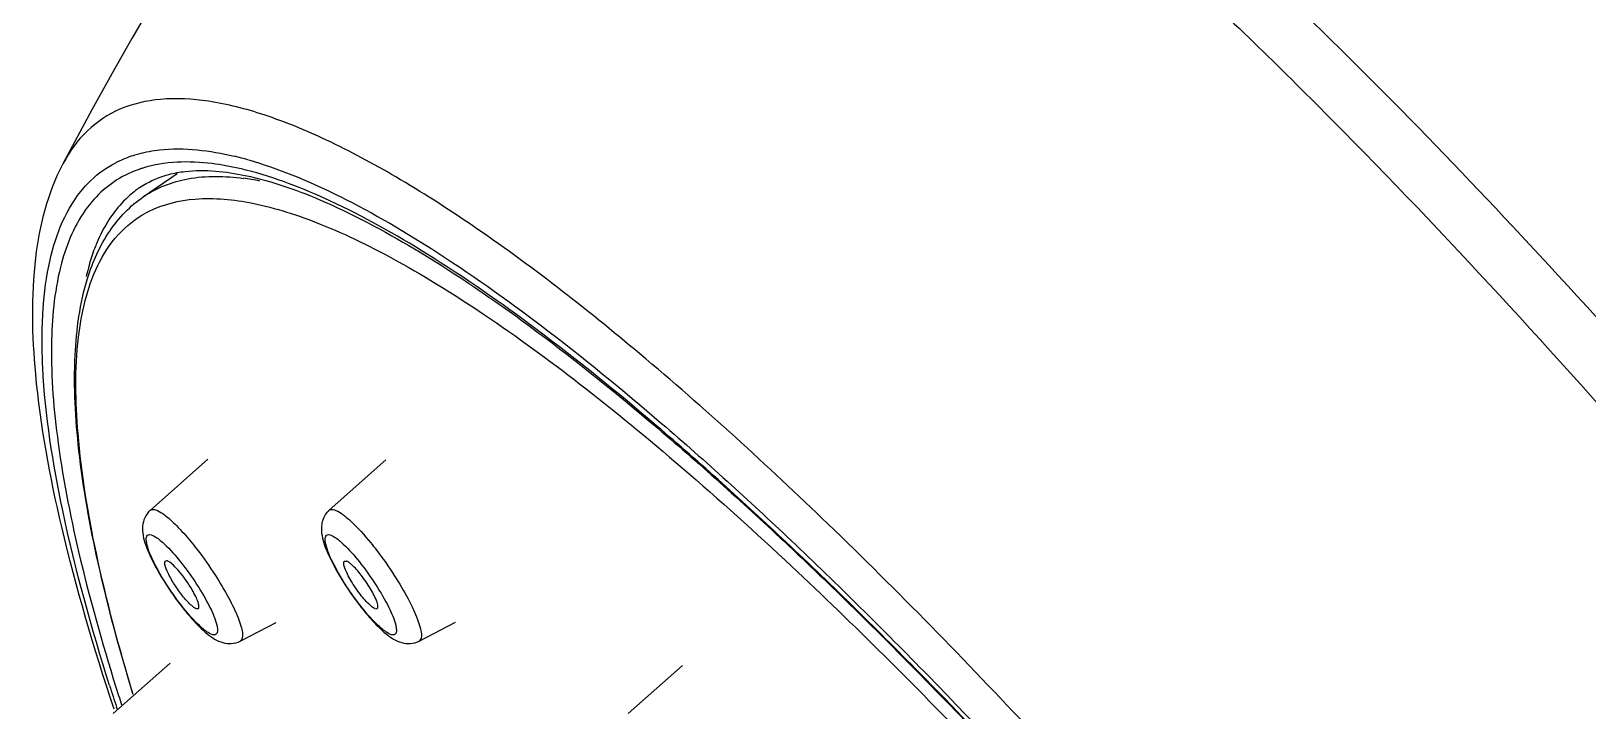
# Model space of a CAD drawing. Extents: x 11391 to 14551, y -233 to 2082.
# Drawn here: x 13432.77 to 13456.99, y 929.86 to 940.44 of the extents above; entities that cross this region are included whole.
import ezdxf

# ---------------------------------------------------------------- set-up
doc = ezdxf.new("R2010")
doc.units = 0
doc.header["$LTSCALE"] = 10
doc.header["$MEASUREMENT"] = 0
doc.layers.get('0').update_dxf_attribs({"linetype": 'CONTINUOUS'})

msp = doc.modelspace()

# ---------------------------------------------------------------- linework, layer by layer
at = {"color": 7, "linetype": 'Continuous'}
for p, q in [((13433.262, 938.373), (13433.262, 938.372)), ((13434.517, 937.865), (13435.039, 938.224)), ((13435.517, 933.78), (13434.619, 932.982)), ((13437.404, 932.983), (13438.285, 933.767)), ((13434.857, 932.193), (13434.856, 932.192)), ((13437.641, 932.194), (13437.678, 932.192)), ((13435.37, 931.455), (13435.365, 931.452)), ((13436.019, 930.948), (13436.582, 931.239)), ((13438.114, 931.455), (13438.148, 931.452)), ((13438.802, 930.948), (13439.372, 931.243)), ((13434.044, 929.819), (13434.929, 930.606)), ((13442.058, 929.819), (13442.899, 930.567)), ((13434.059, 929.889), (13434.049, 929.92))]:
    msp.add_line(p, q, dxfattribs=at)
at = {"color": 9, "linetype": 'Continuous'}
for p, q in [((13434.587, 937.629), (13434.596, 937.634)), ((13433.629, 936.641), (13433.625, 936.624)), ((13436.031, 930.957), (13436.019, 930.948)), ((13434.11, 929.883), (13434.098, 929.917))]:
    msp.add_line(p, q, dxfattribs=at)
at = {"color": 7, "linetype": 'Continuous'}
for centre, radius, start, end in [((13433.427, 891.854), 56.797, 15.2875, 81.3886), ((13484.261, 911.602), 57.599, 142.16714, 152.30288), ((13438.876, 934.41), 4.768, 212.8006, 216.1477), ((13441.659, 934.41), 4.768, 212.8006, 216.1477), ((13438.759, 934.324), 4.623, 216.137, 216.9614), ((13441.542, 934.324), 4.623, 216.137, 216.9614)]:
    msp.add_arc(centre, radius, start, end, dxfattribs=at)
at = {"color": 9, "linetype": 'Continuous'}
for centre, radius, start, end in [((13434.864, 936.887), 1.696, 115.9263, 117.4252), ((13435.026, 936.629), 1.758, 108.9203, 115.1699), ((13435.055, 936.549), 1.843, 107.3812, 108.9499), ((13434.667, 933.225), 5.417, 74.0981, 76.5779), ((13434.88, 933.376), 5.054, 75.909, 77.1029), ((13435, 936.689), 1.693, 115.2058, 116.7911), ((13435.532, 934.143), 4.043, 78.7093, 82.3208), ((13435.378, 936.664), 1.628, 124.4857, 127.2354), ((13435.336, 936.17), 1.64, 117.1773, 118.6928), ((13437.146, 935.817), 3.612, 164.3018, 166.8205), ((13470.918, 941.974), 38.744, 197.602, 198.131), ((13470.228, 941.56), 37.874, 197.6087, 197.8394)]:
    msp.add_arc(centre, radius, start, end, dxfattribs=at)
for points, knots in [([(13441.932, 948.011), (13442.345, 947.949), (13443.246, 947.685), (13444.644, 947.023), (13446.214, 946.061), (13447.943, 944.805), (13449.818, 943.265), (13452.611, 940.738), (13456.316, 936.958), (13460.875, 931.752), (13465.557, 925.877), (13470.191, 919.542), (13473.16, 915.131), (13474.606, 912.887)], [0, 0, 0, 0, 0.025797, 0.057454, 0.095279, 0.139279, 0.189273, 0.244959, 0.371733, 0.515653, 0.671935, 0.835248, 1, 1, 1, 1]), ([(13439.318, 947.414), (13439.456, 947.494), (13439.765, 947.623), (13440.283, 947.708), (13440.862, 947.691), (13441.767, 947.524), (13443.051, 947.035), (13444.724, 946.104), (13446.604, 944.804), (13448.67, 943.144), (13450.901, 941.143), (13454.194, 937.917), (13458.505, 933.192), (13463.719, 926.813), (13468.924, 919.799), (13472.258, 914.871), (13473.88, 912.353)], [0, 0, 0, 0, 0.009456, 0.019614, 0.030898, 0.043615, 0.074036, 0.11174, 0.156896, 0.209337, 0.268692, 0.334441, 0.48249, 0.647493, 0.822493, 1, 1, 1, 1]), ([(13451.667, 925.812), (13450.581, 927.079), (13448.468, 929.451), (13445.331, 932.667), (13442.433, 935.314), (13440.16, 937.09), (13438.5, 938.157), (13437.424, 938.737), (13436.449, 939.141), (13435.578, 939.368), (13434.811, 939.414), (13434.147, 939.265), (13433.608, 938.909), (13433.362, 938.563), (13433.262, 938.373)], [0, 0, 0, 0, 0.208858, 0.397466, 0.562068, 0.699724, 0.757874, 0.808779, 0.852571, 0.889653, 0.920894, 0.947914, 0.973261, 1, 1, 1, 1]), ([(13434.123, 938.413), (13434.199, 938.45), (13434.304, 938.492), (13434.413, 938.524), (13434.441, 938.532)], [0, 0, 0, 0, 0.745368, 1, 1, 1, 1]), ([(13434.441, 938.532), (13434.548, 938.56), (13435.04, 938.649), (13435.548, 938.584), (13435.925, 938.495)], [0, 0, 0, 0, 0.221905, 1, 1, 1, 1]), ([(13433.588, 938.002), (13433.623, 938.042), (13433.768, 938.195), (13433.943, 938.321), (13434.083, 938.393)], [0, 0, 0, 0, 0.253861, 1, 1, 1, 1]), ([(13436.008, 938.302), (13435.868, 938.334), (13435.373, 938.426), (13434.848, 938.416), (13434.504, 938.308)], [0, 0, 0, 0, 0.284357, 1, 1, 1, 1]), ([(13451.21, 925.41), (13449.742, 927.113), (13447.557, 929.521), (13444.599, 932.436), (13442.593, 934.248), (13440.734, 935.753), (13439.042, 936.935), (13437.535, 937.785), (13436.56, 938.165), (13436.11, 938.278)], [0, 0, 0, 0, 0.336751, 0.486483, 0.621756, 0.741365, 0.844421, 0.930521, 1, 1, 1, 1]), ([(13436.152, 938.435), (13436.608, 938.305), (13437.592, 937.897), (13439.111, 937.015), (13440.809, 935.808), (13442.669, 934.286), (13444.672, 932.464), (13447.616, 929.549), (13449.791, 927.146), (13451.252, 925.448)], [0, 0, 0, 0, 0.07085, 0.158031, 0.261757, 0.381583, 0.516622, 0.665691, 1, 1, 1, 1]), ([(13434.236, 938.2), (13434.114, 938.138), (13433.879, 937.98), (13433.477, 937.526), (13433.303, 937.081), (13433.225, 936.769)], [0, 0, 0, 0, 0.229171, 0.464654, 1, 1, 1, 1]), ([(13434.517, 937.865), (13434.721, 938.005), (13435.241, 938.202), (13435.786, 938.187), (13436.073, 938.149)], [0, 0, 0, 0, 0.461369, 1, 1, 1, 1]), ([(13432.949, 935.205), (13432.935, 935.506), (13432.933, 936.07), (13433.055, 937.033), (13433.316, 937.69), (13433.588, 938.002)], [0, 0, 0, 0, 0.309706, 0.575839, 1, 1, 1, 1]), ([(13434.393, 937.96), (13434.362, 937.936), (13434.241, 937.837), (13434.134, 937.72), (13434.062, 937.626)], [0, 0, 0, 0, 0.246239, 1, 1, 1, 1]), ([(13434.596, 937.634), (13434.819, 937.747), (13435.369, 937.878), (13436.289, 937.782), (13437.351, 937.435), (13438.556, 936.839), (13439.9, 935.999), (13441.373, 934.919), (13442.964, 933.608), (13444.041, 932.634), (13444.598, 932.112)], [0, 0, 0, 0, 0.063233, 0.138754, 0.231768, 0.344666, 0.478262, 0.632483, 0.806727, 1, 1, 1, 1]), ([(13434.062, 937.626), (13434.035, 937.59), (13433.926, 937.435), (13433.839, 937.264), (13433.784, 937.131)], [0, 0, 0, 0, 0.239629, 1, 1, 1, 1]), ([(13433.803, 936.792), (13433.887, 936.965), (13434.092, 937.285), (13434.391, 937.522), (13434.549, 937.609)], [0, 0, 0, 0, 0.517278, 1, 1, 1, 1]), ([(13433.784, 937.131), (13433.773, 937.104), (13433.729, 936.994), (13433.693, 936.881), (13433.669, 936.795)], [0, 0, 0, 0, 0.242545, 1, 1, 1, 1]), ([(13433.225, 936.769), (13433.126, 936.374), (13433.043, 935.451), (13433.171, 933.917), (13433.536, 932.093), (13433.908, 930.796), (13434.128, 930.102)], [0, 0, 0, 0, 0.179676, 0.404998, 0.678514, 1, 1, 1, 1]), ([(13434.355, 930.117), (13434.135, 930.842), (13433.776, 932.181), (13433.468, 934.046), (13433.438, 935.562), (13433.636, 936.445), (13433.803, 936.792)], [0, 0, 0, 0, 0.333734, 0.610248, 0.830327, 1, 1, 1, 1]), ([(13433.989, 930.257), (13433.705, 931.152), (13433.252, 932.781), (13432.986, 934.457), (13432.949, 935.205)], [0, 0, 0, 0, 0.556031, 1, 1, 1, 1]), ([(13434.62, 932.983), (13434.625, 932.987), (13434.65, 933.002), (13434.682, 932.997), (13434.703, 932.991)], [0, 0, 0, 0, 0.213804, 1, 1, 1, 1]), ([(13434.703, 932.991), (13434.713, 932.987), (13434.762, 932.968), (13434.806, 932.938), (13434.84, 932.913)], [0, 0, 0, 0, 0.201725, 1, 1, 1, 1]), ([(13437.404, 932.983), (13437.409, 932.988), (13437.442, 933.006), (13437.483, 932.993), (13437.51, 932.982)], [0, 0, 0, 0, 0.201377, 1, 1, 1, 1]), ([(13437.51, 932.982), (13437.547, 932.966), (13437.63, 932.912), (13437.816, 932.752), (13437.952, 932.597), (13438.047, 932.482)], [0, 0, 0, 0, 0.166105, 0.39396, 1, 1, 1, 1]), ([(13434.84, 932.913), (13434.907, 932.863), (13435.049, 932.73), (13435.178, 932.586), (13435.247, 932.502)], [0, 0, 0, 0, 0.43786, 1, 1, 1, 1]), ([(13434.568, 932.455), (13434.564, 932.475), (13434.557, 932.512), (13434.558, 932.561), (13434.576, 932.597), (13434.599, 932.604), (13434.609, 932.604)], [0, 0, 0, 0, 0.365131, 0.631135, 0.820486, 1, 1, 1, 1]), ([(13434.878, 931.823), (13434.805, 931.938), (13434.687, 932.141), (13434.591, 932.358), (13434.568, 932.455)], [0, 0, 0, 0, 0.578747, 1, 1, 1, 1]), ([(13434.609, 932.604), (13434.644, 932.604), (13434.73, 932.556), (13434.799, 932.498), (13434.841, 932.458)], [0, 0, 0, 0, 0.371634, 1, 1, 1, 1]), ([(13434.841, 932.458), (13434.932, 932.372), (13435.11, 932.167), (13435.268, 931.946), (13435.348, 931.823)], [0, 0, 0, 0, 0.460312, 1, 1, 1, 1]), ([(13435.247, 932.502), (13435.281, 932.461), (13435.418, 932.289), (13435.544, 932.109), (13435.635, 931.969)], [0, 0, 0, 0, 0.241375, 1, 1, 1, 1]), ([(13437.352, 932.455), (13437.347, 932.475), (13437.34, 932.512), (13437.341, 932.561), (13437.359, 932.597), (13437.382, 932.604), (13437.393, 932.604)], [0, 0, 0, 0, 0.365131, 0.631135, 0.820486, 1, 1, 1, 1]), ([(13437.661, 931.823), (13437.588, 931.938), (13437.47, 932.141), (13437.374, 932.358), (13437.352, 932.455)], [0, 0, 0, 0, 0.578747, 1, 1, 1, 1]), ([(13437.393, 932.604), (13437.427, 932.604), (13437.513, 932.556), (13437.582, 932.498), (13437.624, 932.458)], [0, 0, 0, 0, 0.371634, 1, 1, 1, 1]), ([(13437.624, 932.458), (13437.715, 932.372), (13437.894, 932.167), (13438.052, 931.946), (13438.131, 931.823)], [0, 0, 0, 0, 0.460312, 1, 1, 1, 1]), ([(13438.047, 932.482), (13438.079, 932.442), (13438.21, 932.277), (13438.331, 932.104), (13438.418, 931.969)], [0, 0, 0, 0, 0.242369, 1, 1, 1, 1]), ([(13435.635, 931.969), (13435.708, 931.855), (13435.836, 931.64), (13435.966, 931.374), (13436.031, 931.192), (13436.055, 931.089), (13436.059, 931.012), (13436.044, 930.969), (13436.031, 930.957)], [0, 0, 0, 0, 0.365901, 0.671933, 0.791959, 0.886113, 0.953965, 1, 1, 1, 1]), ([(13438.418, 931.969), (13438.494, 931.85), (13438.599, 931.675), (13438.715, 931.444), (13438.778, 931.296), (13438.82, 931.167), (13438.845, 931.059), (13438.836, 930.966), (13438.802, 930.948)], [0, 0, 0, 0, 0.376851, 0.543135, 0.687782, 0.80686, 0.89777, 1, 1, 1, 1]), ([(13444.598, 932.112), (13445.571, 931.201), (13447.563, 929.213), (13449.461, 927.136), (13450.439, 926.025)], [0, 0, 0, 0, 0.473737, 1, 1, 1, 1]), ([(13435.385, 931.189), (13435.294, 931.274), (13435.116, 931.48), (13434.958, 931.7), (13434.878, 931.823)], [0, 0, 0, 0, 0.460287, 1, 1, 1, 1]), ([(13435.348, 931.823), (13435.421, 931.709), (13435.538, 931.507), (13435.635, 931.29), (13435.657, 931.194)], [0, 0, 0, 0, 0.578288, 1, 1, 1, 1]), ([(13438.169, 931.189), (13438.078, 931.274), (13437.899, 931.48), (13437.741, 931.7), (13437.661, 931.823)], [0, 0, 0, 0, 0.460287, 1, 1, 1, 1]), ([(13438.131, 931.823), (13438.204, 931.709), (13438.322, 931.507), (13438.418, 931.29), (13438.44, 931.194)], [0, 0, 0, 0, 0.578288, 1, 1, 1, 1]), ([(13435.617, 931.043), (13435.583, 931.042), (13435.496, 931.091), (13435.428, 931.149), (13435.385, 931.189)], [0, 0, 0, 0, 0.370657, 1, 1, 1, 1]), ([(13435.657, 931.194), (13435.662, 931.173), (13435.669, 931.136), (13435.668, 931.087), (13435.651, 931.051), (13435.628, 931.043), (13435.617, 931.043)], [0, 0, 0, 0, 0.365536, 0.632271, 0.821918, 1, 1, 1, 1]), ([(13438.401, 931.043), (13438.366, 931.042), (13438.28, 931.091), (13438.211, 931.149), (13438.169, 931.189)], [0, 0, 0, 0, 0.370657, 1, 1, 1, 1]), ([(13438.44, 931.194), (13438.445, 931.173), (13438.452, 931.136), (13438.451, 931.087), (13438.434, 931.051), (13438.411, 931.043), (13438.401, 931.043)], [0, 0, 0, 0, 0.365536, 0.632271, 0.821918, 1, 1, 1, 1])]:
    msp.add_open_spline(points, degree=3, knots=knots, dxfattribs=at)
at = {"color": 7, "linetype": 'Continuous'}
for points, knots in [([(13432.839, 935.102), (13432.784, 935.704), (13432.754, 936.818), (13433.027, 937.924), (13433.262, 938.372)], [0, 0, 0, 0, 0.54411, 1, 1, 1, 1]), ([(13434.912, 938.21), (13434.995, 938.232), (13435.388, 938.301), (13435.794, 938.258), (13436.099, 938.194)], [0, 0, 0, 0, 0.215633, 1, 1, 1, 1]), ([(13434.456, 938.006), (13434.49, 938.028), (13434.632, 938.117), (13434.79, 938.178), (13434.912, 938.21)], [0, 0, 0, 0, 0.241533, 1, 1, 1, 1]), ([(13436.099, 938.194), (13436.527, 938.105), (13437.47, 937.764), (13438.943, 936.961), (13440.623, 935.809), (13442.485, 934.319), (13444.506, 932.507), (13447.5, 929.568), (13449.712, 927.133), (13451.2, 925.408)], [0, 0, 0, 0, 0.065562, 0.149211, 0.251204, 0.370773, 0.506885, 0.658224, 1, 1, 1, 1]), ([(13433.645, 936.589), (13433.726, 936.849), (13433.938, 937.335), (13434.31, 937.723), (13434.517, 937.865)], [0, 0, 0, 0, 0.519903, 1, 1, 1, 1]), ([(13434.345, 930.145), (13434.143, 930.811), (13433.806, 932.056), (13433.489, 933.813), (13433.406, 935.304), (13433.526, 936.204), (13433.645, 936.589)], [0, 0, 0, 0, 0.318429, 0.589636, 0.815459, 1, 1, 1, 1]), ([(13434.049, 929.92), (13433.742, 930.843), (13433.238, 932.549), (13432.912, 934.302), (13432.839, 935.102)], [0, 0, 0, 0, 0.5477, 1, 1, 1, 1]), ([(13434.62, 932.983), (13434.585, 932.951), (13434.529, 932.875), (13434.506, 932.785), (13434.502, 932.741)], [0, 0, 0, 0, 0.523602, 1, 1, 1, 1]), ([(13437.404, 932.983), (13437.392, 932.972), (13437.349, 932.929), (13437.318, 932.874), (13437.304, 932.831)], [0, 0, 0, 0, 0.259554, 1, 1, 1, 1]), ([(13434.502, 932.741), (13434.492, 932.64), (13434.547, 932.413), (13434.645, 932.213), (13434.703, 932.105)], [0, 0, 0, 0, 0.453744, 1, 1, 1, 1]), ([(13437.285, 932.741), (13437.275, 932.64), (13437.33, 932.413), (13437.428, 932.213), (13437.487, 932.105)], [0, 0, 0, 0, 0.453742, 1, 1, 1, 1]), ([(13434.703, 932.105), (13434.716, 932.082), (13434.768, 931.988), (13434.824, 931.896), (13434.868, 931.827)], [0, 0, 0, 0, 0.241696, 1, 1, 1, 1]), ([(13434.849, 932.138), (13434.848, 932.144), (13434.846, 932.162), (13434.847, 932.184), (13434.856, 932.192)], [0, 0, 0, 0, 0.339338, 1, 1, 1, 1]), ([(13435.249, 931.514), (13435.204, 931.556), (13435.115, 931.657), (13434.997, 931.822), (13434.905, 931.985), (13434.858, 932.092), (13434.849, 932.138)], [0, 0, 0, 0, 0.247176, 0.538489, 0.80969, 1, 1, 1, 1]), ([(13434.903, 932.188), (13434.898, 932.191), (13434.884, 932.197), (13434.866, 932.2), (13434.857, 932.194)], [0, 0, 0, 0, 0.335429, 1, 1, 1, 1]), ([(13435.272, 931.748), (13435.215, 931.845), (13435.123, 931.979), (13434.993, 932.121), (13434.932, 932.174), (13434.903, 932.188)], [0, 0, 0, 0, 0.586903, 0.833169, 1, 1, 1, 1]), ([(13437.487, 932.105), (13437.499, 932.082), (13437.551, 931.988), (13437.607, 931.896), (13437.651, 931.827)], [0, 0, 0, 0, 0.241696, 1, 1, 1, 1]), ([(13438.04, 931.507), (13437.985, 931.556), (13437.88, 931.679), (13437.766, 931.844), (13437.69, 931.984), (13437.651, 932.072), (13437.63, 932.137), (13437.629, 932.177), (13437.636, 932.189)], [0, 0, 0, 0, 0.273736, 0.596171, 0.742253, 0.863218, 0.950175, 1, 1, 1, 1]), ([(13437.636, 932.189), (13437.637, 932.19), (13437.638, 932.191), (13437.64, 932.193), (13437.641, 932.194)], [0, 0, 0, 0, 0.508665, 1, 1, 1, 1]), ([(13437.754, 932.138), (13437.747, 932.144), (13437.724, 932.165), (13437.698, 932.184), (13437.678, 932.192)], [0, 0, 0, 0, 0.304439, 1, 1, 1, 1]), ([(13438.047, 931.761), (13438.003, 931.835), (13437.913, 931.967), (13437.809, 932.089), (13437.754, 932.138)], [0, 0, 0, 0, 0.540426, 1, 1, 1, 1]), ([(13435.37, 931.455), (13435.379, 931.463), (13435.381, 931.503), (13435.363, 931.564), (13435.326, 931.651), (13435.292, 931.713), (13435.272, 931.748)], [0, 0, 0, 0, 0.116044, 0.325287, 0.626426, 1, 1, 1, 1]), ([(13438.148, 931.452), (13438.159, 931.457), (13438.165, 931.483), (13438.159, 931.516), (13438.132, 931.614), (13438.087, 931.694), (13438.047, 931.761)], [0, 0, 0, 0, 0.104544, 0.192653, 0.308918, 1, 1, 1, 1]), ([(13435.065, 931.544), (13435.082, 931.522), (13435.148, 931.436), (13435.217, 931.353), (13435.27, 931.293)], [0, 0, 0, 0, 0.259605, 1, 1, 1, 1]), ([(13435.365, 931.451), (13435.352, 931.445), (13435.302, 931.466), (13435.271, 931.494), (13435.249, 931.514)], [0, 0, 0, 0, 0.341165, 1, 1, 1, 1]), ([(13437.848, 931.544), (13437.865, 931.522), (13437.931, 931.436), (13438, 931.353), (13438.053, 931.293)], [0, 0, 0, 0, 0.259605, 1, 1, 1, 1]), ([(13438.114, 931.455), (13438.109, 931.457), (13438.082, 931.471), (13438.058, 931.491), (13438.04, 931.507)], [0, 0, 0, 0, 0.194826, 1, 1, 1, 1]), ([(13435.27, 931.293), (13435.343, 931.211), (13435.484, 931.065), (13435.661, 930.949), (13435.751, 930.924)], [0, 0, 0, 0, 0.539944, 1, 1, 1, 1]), ([(13438.053, 931.293), (13438.126, 931.211), (13438.267, 931.065), (13438.444, 930.949), (13438.534, 930.924)], [0, 0, 0, 0, 0.539944, 1, 1, 1, 1]), ([(13435.751, 930.924), (13435.793, 930.913), (13435.886, 930.902), (13435.977, 930.926), (13436.019, 930.948)], [0, 0, 0, 0, 0.476393, 1, 1, 1, 1]), ([(13438.534, 930.924), (13438.576, 930.913), (13438.669, 930.902), (13438.76, 930.926), (13438.802, 930.948)], [0, 0, 0, 0, 0.476393, 1, 1, 1, 1])]:
    msp.add_open_spline(points, degree=3, knots=knots, dxfattribs=at)
msp.add_open_spline([(13437.304, 932.831), (13437.294, 932.802), (13437.288, 932.772), (13437.285, 932.741)], degree=3, dxfattribs=at)

doc.saveas('drawing.dxf')
